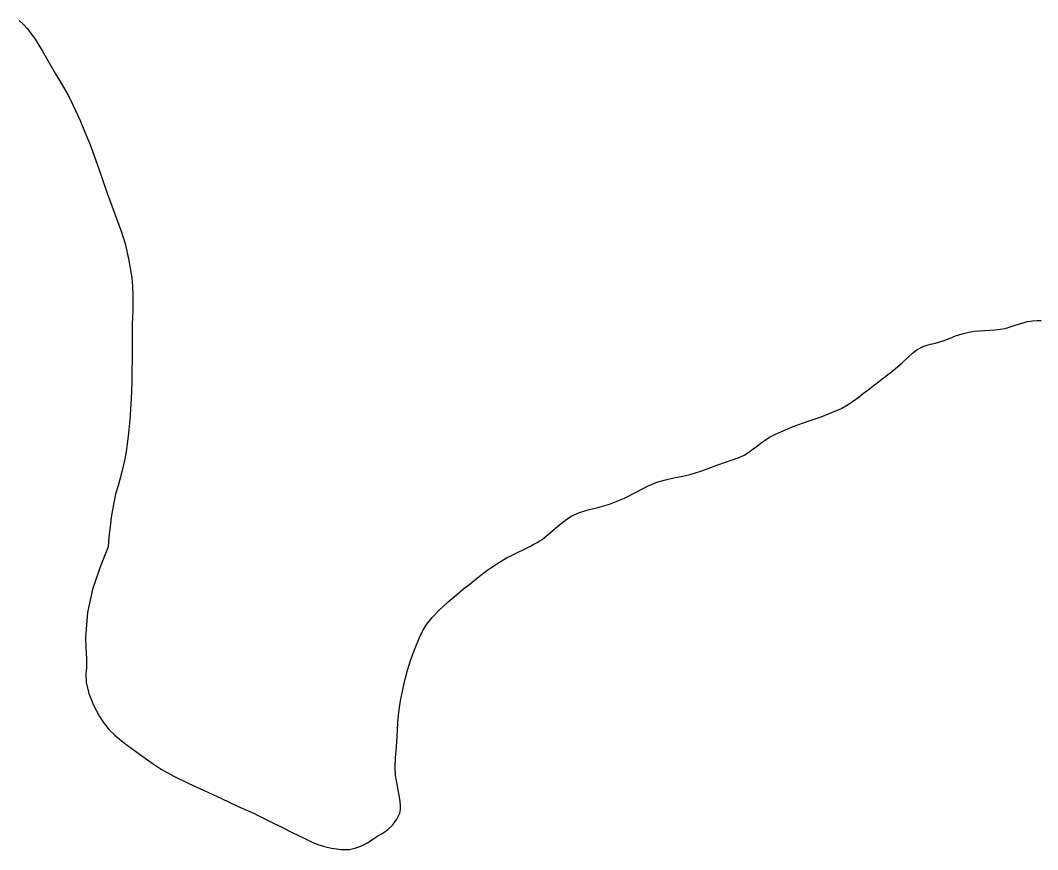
# Model space of a CAD drawing. Header units: inches. Extents: x 11258954 to 11313122, y 3645444 to 3695200.
# Drawn here: x 11281386 to 11282147, y 3694493 to 3695113 of the extents above; entities that cross this region are included whole.
import ezdxf

# ---------------------------------------------------------------- set-up
doc = ezdxf.new("R2010")
doc.units = ezdxf.units.IN
doc.header["$MEASUREMENT"] = 0
for name, color, linetype in [('SchoolBoardDistrict', 253, 'Continuous'), ('SchoolZone_Elementary', 251, 'Continuous'), ('SchoolZone_High', 63, 'Continuous'), ('SchoolZone_Middle', 154, 'Continuous')]:
    doc.layers.add(name, color=color, linetype=linetype)

msp = doc.modelspace()

# ---------------------------------------------------------------- linework, layer by layer
at = {"layer": 'SchoolBoardDistrict'}
msp.add_lwpolyline([(11281385.0315, 3695112.75), (11281388.3125, 3695109.6875), (11281391.344, 3695106.375), (11281397.125, 3695098.5625), (11281402.5, 3695089.8125), (11281407.5, 3695081), (11281412.1565, 3695072.8125), (11281415.1875, 3695067.8125), (11281418.2815, 3695062.75), (11281421.625, 3695056.8125), (11281425.375, 3695049.1875), (11281430.594, 3695037.8125), (11281434.5315, 3695028.75), (11281437.8125, 3695020.5), (11281441.1875, 3695011.375), (11281444.625, 3695001.625), (11281447.9065, 3694992.125), (11281451.125, 3694982.875), (11281454.375, 3694973.9375), (11281457.9375, 3694964.625), (11281461.4065, 3694955.0625), (11281464.5625, 3694944.8125), (11281467.1875, 3694933.125), (11281468.4375, 3694926.125), (11281469.344, 3694920), (11281469.9375, 3694913.875), (11281469.9395, 3694913.82), (11281470.1855, 3694907.18), (11281470.1875, 3694907.125), (11281470.187, 3694907.07), (11281470.1565, 3694901.3675), (11281470.1565, 3694901.3125), (11281470.1545, 3694901.257), (11281470.0015, 3694895.93), (11281470, 3694895.875), (11281469.9975, 3694895.82), (11281469.7835, 3694890.7425), (11281469.7815, 3694890.6875), (11281469.7795, 3694890.6325), (11281469.596, 3694885.7425), (11281469.594, 3694885.6875), (11281469.593, 3694885.6325), (11281469.47, 3694877.4925), (11281469.469, 3694877.4375), (11281469.469, 3694877.3825), (11281469.469, 3694868.9925), (11281469.469, 3694868.9375), (11281469.469, 3694868.8825), (11281469.469, 3694859.8675), (11281469.469, 3694859.8125), (11281469.4685, 3694859.7575), (11281469.3755, 3694849.7425), (11281469.375, 3694849.6875), (11281469.374, 3694849.6325), (11281469.251, 3694842.305), (11281469.25, 3694842.25), (11281469.248, 3694842.195), (11281469.064, 3694835.8675), (11281469.0625, 3694835.8125), (11281469.06, 3694835.7575), (11281468.815, 3694829.4925), (11281468.8125, 3694829.4375), (11281468.809, 3694829.3825), (11281468.3785, 3694822.5545), (11281468.375, 3694822.5), (11281468.371, 3694822.445), (11281467.973, 3694816.9925), (11281467.969, 3694816.9375), (11281467.9645, 3694816.8825), (11281467.536, 3694811.6795), (11281467.5315, 3694811.625), (11281467.0625, 3694806.625), (11281466.594, 3694801.875), (11281465.9065, 3694796.0625), (11281465.0315, 3694790.1875), (11281463.844, 3694783.6875), (11281462.1875, 3694776.25), (11281460.4065, 3694769.5), (11281458.75, 3694763.9375), (11281457.219, 3694758.5625), (11281455.7815, 3694752.0625), (11281454.219, 3694742.75), (11281453.0625, 3694734.375), (11281452.25, 3694726.5625), (11281451.5625, 3694719.0625), (11281445.2815, 3694703.375), (11281439.844, 3694687.125), (11281436.0625, 3694669.9375), (11281436.059, 3694669.8825), (11281434.785, 3694651.2425), (11281434.7815, 3694651.1875), (11281434.783, 3694651.1325), (11281435.03, 3694643.3675), (11281435.0315, 3694643.3125), (11281435.034, 3694643.2575), (11281435.404, 3694635.68), (11281435.4065, 3694635.625), (11281435.407, 3694635.57), (11281435.499, 3694628.926), (11281435.4995, 3694628.871), (11281434.969, 3694623.8125), (11281434.97, 3694623.7575), (11281435.0615, 3694617.68), (11281435.0625, 3694617.625), (11281437.1875, 3694609.4375), (11281440.7815, 3694600.5625), (11281445.1875, 3694592.1875), (11281448.6875, 3694586.9375), (11281452.469, 3694582.3125), (11281456.719, 3694578.125), (11281461.594, 3694574), (11281466.8125, 3694570.0625), (11281468.2815, 3694568.9375), (11281475.1565, 3694564.0625), (11281481.125, 3694559.8125), (11281485.1875, 3694556.75), (11281491.375, 3694552.6875), (11281500.8125, 3694547.625), (11281512, 3694542.125), (11281523.4065, 3694536.75), (11281536.469, 3694530.75), (11281548.4375, 3694525.25), (11281560.25, 3694519.8125), (11281572.844, 3694513.75), (11281581.4375, 3694509.5), (11281589.844, 3694505.3125), (11281597.594, 3694501.4375), (11281604.25, 3694498.125), (11281608.344, 3694496.4375), (11281613.3125, 3694495), (11281618.719, 3694493.75), (11281624.0625, 3694492.9375), (11281625.5315, 3694492.8125), (11281628.1565, 3694492.625), (11281632.125, 3694492.8125), (11281636.219, 3694493.6875), (11281640.6565, 3694495.3125), (11281645.469, 3694497.8125), (11281649.6565, 3694500.4375), (11281653.3125, 3694502.875), (11281656.6565, 3694504.75), (11281660.344, 3694507.1875), (11281664.1565, 3694510.875), (11281667.4375, 3694515.3125), (11281669.6565, 3694519.9375), (11281669.6685, 3694519.9915), (11281670.25, 3694522.6875), (11281670.252, 3694522.7425), (11281670.342, 3694525.445), (11281670.344, 3694525.5), (11281670.0315, 3694528.5625), (11281669.469, 3694532.125), (11281668.5625, 3694537.125), (11281667.719, 3694541.5), (11281667, 3694545.3125), (11281666.469, 3694548.375), (11281666.4665, 3694548.43), (11281666.19, 3694554.1325), (11281666.1875, 3694554.1875), (11281666.19, 3694554.2425), (11281666.56, 3694561.57), (11281666.5625, 3694561.625), (11281666.567, 3694561.68), (11281666.7455, 3694563.7575), (11281666.75, 3694563.8125), (11281666.7545, 3694563.867), (11281667.2455, 3694569.57), (11281667.25, 3694569.625), (11281667.2545, 3694569.68), (11281667.871, 3694577.32), (11281667.875, 3694577.375), (11281667.8775, 3694577.43), (11281668.1225, 3694582.5075), (11281668.125, 3694582.5625), (11281668.1275, 3694582.618), (11281668.3415, 3694587.5075), (11281668.344, 3694587.5625), (11281668.348, 3694587.6175), (11281668.715, 3694592.82), (11281668.719, 3694592.875), (11281669.469, 3694599), (11281670.5315, 3694605.3125), (11281671.6565, 3694610.875), (11281672.719, 3694615.75), (11281673.6565, 3694620), (11281675.469, 3694626.875), (11281678.0625, 3694634.9375), (11281681.1565, 3694643.375), (11281684.469, 3694651.1875), (11281687.0315, 3694656.4375), (11281690.0315, 3694661.25), (11281693.9065, 3694666.1875), (11281699.094, 3694671.625), (11281705.969, 3694678), (11281712.094, 3694683.1875), (11281717.5, 3694687.5625), (11281722.2815, 3694691.4375), (11281728, 3694696.0625), (11281734.8125, 3694701.25), (11281742.1875, 3694706.375), (11281749.5, 3694710.8125), (11281753.6875, 3694712.9375), (11281757.875, 3694714.9375), (11281762.4065, 3694717), (11281767.5, 3694719.625), (11281770.094, 3694721.0625), (11281772.4375, 3694722.3125), (11281774.469, 3694723.5625), (11281776.125, 3694724.625), (11281780.6875, 3694728.3125), (11281786.125, 3694733), (11281792, 3694737.8125), (11281797.9375, 3694741.875), (11281804.1565, 3694744.8125), (11281810.594, 3694746.6875), (11281817.844, 3694748.5), (11281826.5315, 3694751.0625), (11281837.844, 3694755.5625), (11281847, 3694760.125), (11281854.969, 3694764.3125), (11281862.75, 3694767.625), (11281868.4065, 3694769.1875), (11281874.75, 3694770.5625), (11281881.344, 3694771.9375), (11281887.75, 3694773.4375), (11281894.1875, 3694775.375), (11281900.375, 3694777.625), (11281906.875, 3694780.0625), (11281914.1875, 3694782.6875), (11281916.8125, 3694783.5), (11281919.1875, 3694784.25), (11281921.4065, 3694785), (11281923.594, 3694785.875), (11281927.1875, 3694787.6875), (11281930.6875, 3694789.9375), (11281934.0625, 3694792.3125), (11281937.1875, 3694794.6875), (11281940, 3694796.875), (11281942.9065, 3694798.9375), (11281946.344, 3694801), (11281950.7815, 3694803.25), (11281963.9375, 3694808.9375), (11281975.0625, 3694813.125), (11281984.7815, 3694816.25), (11281999.969, 3694822.625), (11282000.3125, 3694822.75), (11282005.0315, 3694825.4375), (11282009.1565, 3694828.25), (11282013.1875, 3694831.25), (11282016.5625, 3694833.875), (11282020.0315, 3694836.5625), (11282023.5, 3694839.25), (11282023.682, 3694839.391), (11282026.8125, 3694841.8125), (11282031.1565, 3694845.0625), (11282035.4375, 3694848.375), (11282040.1565, 3694852.125), (11282045.8125, 3694857), (11282049.9375, 3694860.8125), (11282053.2815, 3694863.9375), (11282056.469, 3694866.4375), (11282060, 3694868.4375), (11282063.25, 3694869.625), (11282066.719, 3694870.5625), (11282070.25, 3694871.375), (11282073.625, 3694872.25), (11282077.469, 3694873.5625), (11282081.219, 3694875.125), (11282085.344, 3694876.75), (11282090.4065, 3694878.4375), (11282095.2815, 3694879.625), (11282099.4065, 3694880.3125), (11282103.25, 3694880.625), (11282107.219, 3694880.8125), (11282111.0625, 3694881), (11282115, 3694881.3125), (11282118.8125, 3694881.75), (11282122.4375, 3694882.4375), (11282126.219, 3694883.5), (11282129.969, 3694884.8125), (11282134.125, 3694886.1875), (11282139.219, 3694887.4375), (11282143.0625, 3694888.0625), (11282146.344, 3694888.3125), (11282149.2815, 3694888.375)], dxfattribs=at)
at = {"layer": 'SchoolZone_Elementary'}
msp.add_polyline3d([(11281385.0315, 3695112.75, 0), (11281388.3125, 3695109.6875, 0), (11281391.344, 3695106.375, 0), (11281397.125, 3695098.5625, 0), (11281402.5, 3695089.8125, 0), (11281407.5, 3695081, 0), (11281412.1565, 3695072.8125, 0), (11281415.1875, 3695067.8125, 0), (11281418.2815, 3695062.75, 0), (11281421.625, 3695056.8125, 0), (11281425.375, 3695049.1875, 0), (11281430.594, 3695037.8125, 0), (11281434.5315, 3695028.75, 0), (11281437.8125, 3695020.5, 0), (11281441.1875, 3695011.375, 0), (11281444.625, 3695001.625, 0), (11281447.9065, 3694992.125, 0), (11281451.125, 3694982.875, 0), (11281454.375, 3694973.9375, 0), (11281457.9375, 3694964.625, 0), (11281461.4065, 3694955.0625, 0), (11281464.5625, 3694944.8125, 0), (11281467.1875, 3694933.125, 0), (11281468.4375, 3694926.125, 0), (11281469.344, 3694920, 0), (11281469.9375, 3694913.875, 0), (11281470.1875, 3694907.125, 0), (11281470.1565, 3694901.3125, 0), (11281470, 3694895.875, 0), (11281469.7815, 3694890.6875, 0), (11281469.594, 3694885.6875, 0), (11281469.469, 3694877.4375, 0), (11281469.469, 3694868.9375, 0), (11281469.469, 3694859.8125, 0), (11281469.375, 3694849.6875, 0), (11281469.25, 3694842.25, 0), (11281469.0625, 3694835.8125, 0), (11281468.8125, 3694829.4375, 0), (11281468.375, 3694822.5, 0), (11281467.969, 3694816.9375, 0), (11281467.5315, 3694811.625, 0), (11281467.0625, 3694806.625, 0), (11281466.594, 3694801.875, 0), (11281465.9065, 3694796.0625, 0), (11281465.0315, 3694790.1875, 0), (11281463.844, 3694783.6875, 0), (11281462.1875, 3694776.25, 0), (11281460.4065, 3694769.5, 0), (11281458.75, 3694763.9375, 0), (11281457.219, 3694758.5625, 0), (11281455.7815, 3694752.0625, 0), (11281454.219, 3694742.75, 0), (11281453.0625, 3694734.375, 0), (11281452.25, 3694726.5625, 0), (11281451.5625, 3694719.0625, 0), (11281445.2815, 3694703.375, 0), (11281439.844, 3694687.125, 0), (11281436.0625, 3694669.9375, 0), (11281434.7815, 3694651.1875, 0), (11281435.0315, 3694643.3125, 0), (11281435.4065, 3694635.625, 0), (11281435.5, 3694628.875, 0), (11281434.969, 3694623.8125, 0), (11281435.0625, 3694617.625, 0), (11281437.1875, 3694609.4375, 0), (11281440.7815, 3694600.5625, 0), (11281445.1875, 3694592.1875, 0), (11281448.6875, 3694586.9375, 0), (11281452.469, 3694582.3125, 0), (11281456.719, 3694578.125, 0), (11281461.594, 3694574, 0), (11281466.8125, 3694570.0625, 0), (11281468.2815, 3694568.9375, 0), (11281475.1565, 3694564.0625, 0), (11281481.125, 3694559.8125, 0), (11281485.1875, 3694556.75, 0), (11281491.375, 3694552.6875, 0), (11281500.8125, 3694547.625, 0), (11281512, 3694542.125, 0), (11281523.4065, 3694536.75, 0), (11281536.469, 3694530.75, 0), (11281548.4375, 3694525.25, 0), (11281560.25, 3694519.8125, 0), (11281572.844, 3694513.75, 0), (11281581.4375, 3694509.5, 0), (11281589.844, 3694505.3125, 0), (11281597.594, 3694501.4375, 0), (11281604.25, 3694498.125, 0), (11281608.344, 3694496.4375, 0), (11281613.3125, 3694495, 0), (11281618.719, 3694493.75, 0), (11281624.0625, 3694492.9375, 0), (11281625.5315, 3694492.8125, 0), (11281628.1565, 3694492.625, 0), (11281632.125, 3694492.8125, 0), (11281636.219, 3694493.6875, 0), (11281640.6565, 3694495.3125, 0), (11281645.469, 3694497.8125, 0), (11281649.6565, 3694500.4375, 0), (11281653.3125, 3694502.875, 0), (11281656.6565, 3694504.75, 0), (11281660.344, 3694507.1875, 0), (11281664.1565, 3694510.875, 0), (11281667.4375, 3694515.3125, 0), (11281669.6565, 3694519.9375, 0), (11281670.25, 3694522.6875, 0), (11281670.344, 3694525.5, 0), (11281670.0315, 3694528.5625, 0), (11281669.469, 3694532.125, 0), (11281668.5625, 3694537.125, 0), (11281667.719, 3694541.5, 0), (11281667, 3694545.3125, 0), (11281666.469, 3694548.375, 0), (11281666.1875, 3694554.1875, 0), (11281666.5625, 3694561.625, 0), (11281666.75, 3694563.8125, 0), (11281667.25, 3694569.625, 0), (11281667.875, 3694577.375, 0), (11281668.125, 3694582.5625, 0), (11281668.344, 3694587.5625, 0), (11281668.719, 3694592.875, 0), (11281669.469, 3694599, 0), (11281670.5315, 3694605.3125, 0), (11281671.6565, 3694610.875, 0), (11281672.719, 3694615.75, 0), (11281673.6565, 3694620, 0), (11281675.469, 3694626.875, 0), (11281678.0625, 3694634.9375, 0), (11281681.1565, 3694643.375, 0), (11281684.469, 3694651.1875, 0), (11281687.0315, 3694656.4375, 0), (11281690.0315, 3694661.25, 0), (11281693.9065, 3694666.1875, 0), (11281699.094, 3694671.625, 0), (11281705.969, 3694678, 0), (11281712.094, 3694683.1875, 0), (11281717.5, 3694687.5625, 0), (11281722.2815, 3694691.4375, 0), (11281728, 3694696.0625, 0), (11281734.8125, 3694701.25, 0), (11281742.1875, 3694706.375, 0), (11281749.5, 3694710.8125, 0), (11281753.6875, 3694712.9375, 0), (11281757.875, 3694714.9375, 0), (11281762.4065, 3694717, 0), (11281767.5, 3694719.625, 0), (11281770.094, 3694721.0625, 0), (11281772.4375, 3694722.3125, 0), (11281774.469, 3694723.5625, 0), (11281776.125, 3694724.625, 0), (11281780.6875, 3694728.3125, 0), (11281786.125, 3694733, 0), (11281792, 3694737.8125, 0), (11281797.9375, 3694741.875, 0), (11281804.1565, 3694744.8125, 0), (11281810.594, 3694746.6875, 0), (11281817.844, 3694748.5, 0), (11281826.5315, 3694751.0625, 0), (11281837.844, 3694755.5625, 0), (11281847, 3694760.125, 0), (11281854.969, 3694764.3125, 0), (11281862.75, 3694767.625, 0), (11281868.4065, 3694769.1875, 0), (11281874.75, 3694770.5625, 0), (11281881.344, 3694771.9375, 0), (11281887.75, 3694773.4375, 0), (11281894.1875, 3694775.375, 0), (11281900.375, 3694777.625, 0), (11281906.875, 3694780.0625, 0), (11281914.1875, 3694782.6875, 0), (11281916.8125, 3694783.5, 0), (11281919.1875, 3694784.25, 0), (11281921.4065, 3694785, 0), (11281923.594, 3694785.875, 0), (11281927.1875, 3694787.6875, 0), (11281930.6875, 3694789.9375, 0), (11281934.0625, 3694792.3125, 0), (11281937.1875, 3694794.6875, 0), (11281940, 3694796.875, 0), (11281942.9065, 3694798.9375, 0), (11281946.344, 3694801, 0), (11281950.7815, 3694803.25, 0), (11281963.9375, 3694808.9375, 0), (11281975.0625, 3694813.125, 0), (11281984.7815, 3694816.25, 0), (11281999.969, 3694822.625, 0), (11282000.3125, 3694822.75, 0), (11282005.0315, 3694825.4375, 0), (11282009.1565, 3694828.25, 0), (11282013.1875, 3694831.25, 0), (11282016.5625, 3694833.875, 0), (11282020.0315, 3694836.5625, 0), (11282023.5, 3694839.25, 0), (11282023.682, 3694839.391, 0), (11282026.8125, 3694841.8125, 0), (11282031.1565, 3694845.0625, 0), (11282035.4375, 3694848.375, 0), (11282040.1565, 3694852.125, 0), (11282045.8125, 3694857, 0), (11282049.9375, 3694860.8125, 0), (11282053.2815, 3694863.9375, 0), (11282056.469, 3694866.4375, 0), (11282060, 3694868.4375, 0), (11282063.25, 3694869.625, 0), (11282066.719, 3694870.5625, 0), (11282070.25, 3694871.375, 0), (11282073.625, 3694872.25, 0), (11282077.469, 3694873.5625, 0), (11282081.219, 3694875.125, 0), (11282085.344, 3694876.75, 0), (11282090.4065, 3694878.4375, 0), (11282095.2815, 3694879.625, 0), (11282099.4065, 3694880.3125, 0), (11282103.25, 3694880.625, 0), (11282107.219, 3694880.8125, 0), (11282111.0625, 3694881, 0), (11282115, 3694881.3125, 0), (11282118.8125, 3694881.75, 0), (11282122.4375, 3694882.4375, 0), (11282126.219, 3694883.5, 0), (11282129.969, 3694884.8125, 0), (11282134.125, 3694886.1875, 0), (11282139.219, 3694887.4375, 0), (11282143.0625, 3694888.0625, 0), (11282146.344, 3694888.3125, 0), (11282149.2815, 3694888.375, 0)], dxfattribs=at)
at = {"layer": 'SchoolZone_High'}
msp.add_polyline3d([(11281385.0315, 3695112.75, 0), (11281388.3125, 3695109.6875, 0), (11281391.344, 3695106.375, 0), (11281397.125, 3695098.5625, 0), (11281402.5, 3695089.8125, 0), (11281407.5, 3695081, 0), (11281412.1565, 3695072.8125, 0), (11281415.1875, 3695067.8125, 0), (11281418.2815, 3695062.75, 0), (11281421.625, 3695056.8125, 0), (11281425.375, 3695049.1875, 0), (11281430.594, 3695037.8125, 0), (11281434.5315, 3695028.75, 0), (11281437.8125, 3695020.5, 0), (11281441.1875, 3695011.375, 0), (11281444.625, 3695001.625, 0), (11281447.9065, 3694992.125, 0), (11281451.125, 3694982.875, 0), (11281454.375, 3694973.9375, 0), (11281457.9375, 3694964.625, 0), (11281461.4065, 3694955.0625, 0), (11281464.5625, 3694944.8125, 0), (11281467.1875, 3694933.125, 0), (11281468.4375, 3694926.125, 0), (11281469.344, 3694920, 0), (11281469.9375, 3694913.875, 0), (11281470.1875, 3694907.125, 0), (11281470.1565, 3694901.3125, 0), (11281470, 3694895.875, 0), (11281469.7815, 3694890.6875, 0), (11281469.594, 3694885.6875, 0), (11281469.469, 3694877.4375, 0), (11281469.469, 3694868.9375, 0), (11281469.469, 3694859.8125, 0), (11281469.375, 3694849.6875, 0), (11281469.25, 3694842.25, 0), (11281469.0625, 3694835.8125, 0), (11281468.8125, 3694829.4375, 0), (11281468.375, 3694822.5, 0), (11281467.969, 3694816.9375, 0), (11281467.5315, 3694811.625, 0), (11281467.0625, 3694806.625, 0), (11281466.594, 3694801.875, 0), (11281465.9065, 3694796.0625, 0), (11281465.0315, 3694790.1875, 0), (11281463.844, 3694783.6875, 0), (11281462.1875, 3694776.25, 0), (11281460.4065, 3694769.5, 0), (11281458.75, 3694763.9375, 0), (11281457.219, 3694758.5625, 0), (11281455.7815, 3694752.0625, 0), (11281454.219, 3694742.75, 0), (11281453.0625, 3694734.375, 0), (11281452.25, 3694726.5625, 0), (11281451.5625, 3694719.0625, 0), (11281445.2815, 3694703.375, 0), (11281439.844, 3694687.125, 0), (11281436.0625, 3694669.9375, 0), (11281434.7815, 3694651.1875, 0), (11281435.0315, 3694643.3125, 0), (11281435.4065, 3694635.625, 0), (11281435.5, 3694628.875, 0), (11281434.969, 3694623.8125, 0), (11281435.0625, 3694617.625, 0), (11281437.1875, 3694609.4375, 0), (11281440.7815, 3694600.5625, 0), (11281445.1875, 3694592.1875, 0), (11281448.6875, 3694586.9375, 0), (11281452.469, 3694582.3125, 0), (11281456.719, 3694578.125, 0), (11281461.594, 3694574, 0), (11281466.8125, 3694570.0625, 0), (11281468.2815, 3694568.9375, 0), (11281475.1565, 3694564.0625, 0), (11281481.125, 3694559.8125, 0), (11281485.1875, 3694556.75, 0), (11281491.375, 3694552.6875, 0), (11281500.8125, 3694547.625, 0), (11281512, 3694542.125, 0), (11281523.4065, 3694536.75, 0), (11281536.469, 3694530.75, 0), (11281548.4375, 3694525.25, 0), (11281560.25, 3694519.8125, 0), (11281572.844, 3694513.75, 0), (11281581.4375, 3694509.5, 0), (11281589.844, 3694505.3125, 0), (11281597.594, 3694501.4375, 0), (11281604.25, 3694498.125, 0), (11281608.344, 3694496.4375, 0), (11281613.3125, 3694495, 0), (11281618.719, 3694493.75, 0), (11281624.0625, 3694492.9375, 0), (11281625.5315, 3694492.8125, 0), (11281628.1565, 3694492.625, 0), (11281632.125, 3694492.8125, 0), (11281636.219, 3694493.6875, 0), (11281640.6565, 3694495.3125, 0), (11281645.469, 3694497.8125, 0), (11281649.6565, 3694500.4375, 0), (11281653.3125, 3694502.875, 0), (11281656.6565, 3694504.75, 0), (11281660.344, 3694507.1875, 0), (11281664.1565, 3694510.875, 0), (11281667.4375, 3694515.3125, 0), (11281669.6565, 3694519.9375, 0), (11281670.25, 3694522.6875, 0), (11281670.344, 3694525.5, 0), (11281670.0315, 3694528.5625, 0), (11281669.469, 3694532.125, 0), (11281668.5625, 3694537.125, 0), (11281667.719, 3694541.5, 0), (11281667, 3694545.3125, 0), (11281666.469, 3694548.375, 0), (11281666.1875, 3694554.1875, 0), (11281666.5625, 3694561.625, 0), (11281666.75, 3694563.8125, 0), (11281667.25, 3694569.625, 0), (11281667.875, 3694577.375, 0), (11281668.125, 3694582.5625, 0), (11281668.344, 3694587.5625, 0), (11281668.719, 3694592.875, 0), (11281669.469, 3694599, 0), (11281670.5315, 3694605.3125, 0), (11281671.6565, 3694610.875, 0), (11281672.719, 3694615.75, 0), (11281673.6565, 3694620, 0), (11281675.469, 3694626.875, 0), (11281678.0625, 3694634.9375, 0), (11281681.1565, 3694643.375, 0), (11281684.469, 3694651.1875, 0), (11281687.0315, 3694656.4375, 0), (11281690.0315, 3694661.25, 0), (11281693.9065, 3694666.1875, 0), (11281699.094, 3694671.625, 0), (11281705.969, 3694678, 0), (11281712.094, 3694683.1875, 0), (11281717.5, 3694687.5625, 0), (11281722.2815, 3694691.4375, 0), (11281728, 3694696.0625, 0), (11281734.8125, 3694701.25, 0), (11281742.1875, 3694706.375, 0), (11281749.5, 3694710.8125, 0), (11281753.6875, 3694712.9375, 0), (11281757.875, 3694714.9375, 0), (11281762.4065, 3694717, 0), (11281767.5, 3694719.625, 0), (11281770.094, 3694721.0625, 0), (11281772.4375, 3694722.3125, 0), (11281774.469, 3694723.5625, 0), (11281776.125, 3694724.625, 0), (11281780.6875, 3694728.3125, 0), (11281786.125, 3694733, 0), (11281792, 3694737.8125, 0), (11281797.9375, 3694741.875, 0), (11281804.1565, 3694744.8125, 0), (11281810.594, 3694746.6875, 0), (11281817.844, 3694748.5, 0), (11281826.5315, 3694751.0625, 0), (11281837.844, 3694755.5625, 0), (11281847, 3694760.125, 0), (11281854.969, 3694764.3125, 0), (11281862.75, 3694767.625, 0), (11281868.4065, 3694769.1875, 0), (11281874.75, 3694770.5625, 0), (11281881.344, 3694771.9375, 0), (11281887.75, 3694773.4375, 0), (11281894.1875, 3694775.375, 0), (11281900.375, 3694777.625, 0), (11281906.875, 3694780.0625, 0), (11281914.1875, 3694782.6875, 0), (11281916.8125, 3694783.5, 0), (11281919.1875, 3694784.25, 0), (11281921.4065, 3694785, 0), (11281923.594, 3694785.875, 0), (11281927.1875, 3694787.6875, 0), (11281930.6875, 3694789.9375, 0), (11281934.0625, 3694792.3125, 0), (11281937.1875, 3694794.6875, 0), (11281940, 3694796.875, 0), (11281942.9065, 3694798.9375, 0), (11281946.344, 3694801, 0), (11281950.7815, 3694803.25, 0), (11281963.9375, 3694808.9375, 0), (11281975.0625, 3694813.125, 0), (11281984.7815, 3694816.25, 0), (11281999.969, 3694822.625, 0), (11282000.3125, 3694822.75, 0), (11282005.0315, 3694825.4375, 0), (11282009.1565, 3694828.25, 0), (11282013.1875, 3694831.25, 0), (11282016.5625, 3694833.875, 0), (11282020.0315, 3694836.5625, 0), (11282023.5, 3694839.25, 0), (11282023.682, 3694839.391, 0), (11282026.8125, 3694841.8125, 0), (11282031.1565, 3694845.0625, 0), (11282035.4375, 3694848.375, 0), (11282040.1565, 3694852.125, 0), (11282045.8125, 3694857, 0), (11282049.9375, 3694860.8125, 0), (11282053.2815, 3694863.9375, 0), (11282056.469, 3694866.4375, 0), (11282060, 3694868.4375, 0), (11282063.25, 3694869.625, 0), (11282066.719, 3694870.5625, 0), (11282070.25, 3694871.375, 0), (11282073.625, 3694872.25, 0), (11282077.469, 3694873.5625, 0), (11282081.219, 3694875.125, 0), (11282085.344, 3694876.75, 0), (11282090.4065, 3694878.4375, 0), (11282095.2815, 3694879.625, 0), (11282099.4065, 3694880.3125, 0), (11282103.25, 3694880.625, 0), (11282107.219, 3694880.8125, 0), (11282111.0625, 3694881, 0), (11282115, 3694881.3125, 0), (11282118.8125, 3694881.75, 0), (11282122.4375, 3694882.4375, 0), (11282126.219, 3694883.5, 0), (11282129.969, 3694884.8125, 0), (11282134.125, 3694886.1875, 0), (11282139.219, 3694887.4375, 0), (11282143.0625, 3694888.0625, 0), (11282146.344, 3694888.3125, 0), (11282149.2815, 3694888.375, 0)], dxfattribs=at)
at = {"layer": 'SchoolZone_Middle'}
msp.add_polyline3d([(11281385.0315, 3695112.75, 0), (11281388.3125, 3695109.6875, 0), (11281391.344, 3695106.375, 0), (11281397.125, 3695098.5625, 0), (11281402.5, 3695089.8125, 0), (11281407.5, 3695081, 0), (11281412.1565, 3695072.8125, 0), (11281415.1875, 3695067.8125, 0), (11281418.2815, 3695062.75, 0), (11281421.625, 3695056.8125, 0), (11281425.375, 3695049.1875, 0), (11281430.594, 3695037.8125, 0), (11281434.5315, 3695028.75, 0), (11281437.8125, 3695020.5, 0), (11281441.1875, 3695011.375, 0), (11281444.625, 3695001.625, 0), (11281447.9065, 3694992.125, 0), (11281451.125, 3694982.875, 0), (11281454.375, 3694973.9375, 0), (11281457.9375, 3694964.625, 0), (11281461.4065, 3694955.0625, 0), (11281464.5625, 3694944.8125, 0), (11281467.1875, 3694933.125, 0), (11281468.4375, 3694926.125, 0), (11281469.344, 3694920, 0), (11281469.9375, 3694913.875, 0), (11281470.1875, 3694907.125, 0), (11281470.1565, 3694901.3125, 0), (11281470, 3694895.875, 0), (11281469.7815, 3694890.6875, 0), (11281469.594, 3694885.6875, 0), (11281469.469, 3694877.4375, 0), (11281469.469, 3694868.9375, 0), (11281469.469, 3694859.8125, 0), (11281469.375, 3694849.6875, 0), (11281469.25, 3694842.25, 0), (11281469.0625, 3694835.8125, 0), (11281468.8125, 3694829.4375, 0), (11281468.375, 3694822.5, 0), (11281467.969, 3694816.9375, 0), (11281467.5315, 3694811.625, 0), (11281467.0625, 3694806.625, 0), (11281466.594, 3694801.875, 0), (11281465.9065, 3694796.0625, 0), (11281465.0315, 3694790.1875, 0), (11281463.844, 3694783.6875, 0), (11281462.1875, 3694776.25, 0), (11281460.4065, 3694769.5, 0), (11281458.75, 3694763.9375, 0), (11281457.219, 3694758.5625, 0), (11281455.7815, 3694752.0625, 0), (11281454.219, 3694742.75, 0), (11281453.0625, 3694734.375, 0), (11281452.25, 3694726.5625, 0), (11281451.5625, 3694719.0625, 0), (11281445.2815, 3694703.375, 0), (11281439.844, 3694687.125, 0), (11281436.0625, 3694669.9375, 0), (11281434.7815, 3694651.1875, 0), (11281435.0315, 3694643.3125, 0), (11281435.4065, 3694635.625, 0), (11281435.5, 3694628.875, 0), (11281434.969, 3694623.8125, 0), (11281435.0625, 3694617.625, 0), (11281437.1875, 3694609.4375, 0), (11281440.7815, 3694600.5625, 0), (11281445.1875, 3694592.1875, 0), (11281448.6875, 3694586.9375, 0), (11281452.469, 3694582.3125, 0), (11281456.719, 3694578.125, 0), (11281461.594, 3694574, 0), (11281466.8125, 3694570.0625, 0), (11281468.2815, 3694568.9375, 0), (11281475.1565, 3694564.0625, 0), (11281481.125, 3694559.8125, 0), (11281485.1875, 3694556.75, 0), (11281491.375, 3694552.6875, 0), (11281500.8125, 3694547.625, 0), (11281512, 3694542.125, 0), (11281523.4065, 3694536.75, 0), (11281536.469, 3694530.75, 0), (11281548.4375, 3694525.25, 0), (11281560.25, 3694519.8125, 0), (11281572.844, 3694513.75, 0), (11281581.4375, 3694509.5, 0), (11281589.844, 3694505.3125, 0), (11281597.594, 3694501.4375, 0), (11281604.25, 3694498.125, 0), (11281608.344, 3694496.4375, 0), (11281613.3125, 3694495, 0), (11281618.719, 3694493.75, 0), (11281624.0625, 3694492.9375, 0), (11281625.5315, 3694492.8125, 0), (11281628.1565, 3694492.625, 0), (11281632.125, 3694492.8125, 0), (11281636.219, 3694493.6875, 0), (11281640.6565, 3694495.3125, 0), (11281645.469, 3694497.8125, 0), (11281649.6565, 3694500.4375, 0), (11281653.3125, 3694502.875, 0), (11281656.6565, 3694504.75, 0), (11281660.344, 3694507.1875, 0), (11281664.1565, 3694510.875, 0), (11281667.4375, 3694515.3125, 0), (11281669.6565, 3694519.9375, 0), (11281670.25, 3694522.6875, 0), (11281670.344, 3694525.5, 0), (11281670.0315, 3694528.5625, 0), (11281669.469, 3694532.125, 0), (11281668.5625, 3694537.125, 0), (11281667.719, 3694541.5, 0), (11281667, 3694545.3125, 0), (11281666.469, 3694548.375, 0), (11281666.1875, 3694554.1875, 0), (11281666.5625, 3694561.625, 0), (11281666.75, 3694563.8125, 0), (11281667.25, 3694569.625, 0), (11281667.875, 3694577.375, 0), (11281668.125, 3694582.5625, 0), (11281668.344, 3694587.5625, 0), (11281668.719, 3694592.875, 0), (11281669.469, 3694599, 0), (11281670.5315, 3694605.3125, 0), (11281671.6565, 3694610.875, 0), (11281672.719, 3694615.75, 0), (11281673.6565, 3694620, 0), (11281675.469, 3694626.875, 0), (11281678.0625, 3694634.9375, 0), (11281681.1565, 3694643.375, 0), (11281684.469, 3694651.1875, 0), (11281687.0315, 3694656.4375, 0), (11281690.0315, 3694661.25, 0), (11281693.9065, 3694666.1875, 0), (11281699.094, 3694671.625, 0), (11281705.969, 3694678, 0), (11281712.094, 3694683.1875, 0), (11281717.5, 3694687.5625, 0), (11281722.2815, 3694691.4375, 0), (11281728, 3694696.0625, 0), (11281734.8125, 3694701.25, 0), (11281742.1875, 3694706.375, 0), (11281749.5, 3694710.8125, 0), (11281753.6875, 3694712.9375, 0), (11281757.875, 3694714.9375, 0), (11281762.4065, 3694717, 0), (11281767.5, 3694719.625, 0), (11281770.094, 3694721.0625, 0), (11281772.4375, 3694722.3125, 0), (11281774.469, 3694723.5625, 0), (11281776.125, 3694724.625, 0), (11281780.6875, 3694728.3125, 0), (11281786.125, 3694733, 0), (11281792, 3694737.8125, 0), (11281797.9375, 3694741.875, 0), (11281804.1565, 3694744.8125, 0), (11281810.594, 3694746.6875, 0), (11281817.844, 3694748.5, 0), (11281826.5315, 3694751.0625, 0), (11281837.844, 3694755.5625, 0), (11281847, 3694760.125, 0), (11281854.969, 3694764.3125, 0), (11281862.75, 3694767.625, 0), (11281868.4065, 3694769.1875, 0), (11281874.75, 3694770.5625, 0), (11281881.344, 3694771.9375, 0), (11281887.75, 3694773.4375, 0), (11281894.1875, 3694775.375, 0), (11281900.375, 3694777.625, 0), (11281906.875, 3694780.0625, 0), (11281914.1875, 3694782.6875, 0), (11281916.8125, 3694783.5, 0), (11281919.1875, 3694784.25, 0), (11281921.4065, 3694785, 0), (11281923.594, 3694785.875, 0), (11281927.1875, 3694787.6875, 0), (11281930.6875, 3694789.9375, 0), (11281934.0625, 3694792.3125, 0), (11281937.1875, 3694794.6875, 0), (11281940, 3694796.875, 0), (11281942.9065, 3694798.9375, 0), (11281946.344, 3694801, 0), (11281950.7815, 3694803.25, 0), (11281963.9375, 3694808.9375, 0), (11281975.0625, 3694813.125, 0), (11281984.7815, 3694816.25, 0), (11281999.969, 3694822.625, 0), (11282000.3125, 3694822.75, 0), (11282005.0315, 3694825.4375, 0), (11282009.1565, 3694828.25, 0), (11282013.1875, 3694831.25, 0), (11282016.5625, 3694833.875, 0), (11282020.0315, 3694836.5625, 0), (11282023.5, 3694839.25, 0), (11282023.682, 3694839.391, 0), (11282026.8125, 3694841.8125, 0), (11282031.1565, 3694845.0625, 0), (11282035.4375, 3694848.375, 0), (11282040.1565, 3694852.125, 0), (11282045.8125, 3694857, 0), (11282049.9375, 3694860.8125, 0), (11282053.2815, 3694863.9375, 0), (11282056.469, 3694866.4375, 0), (11282060, 3694868.4375, 0), (11282063.25, 3694869.625, 0), (11282066.719, 3694870.5625, 0), (11282070.25, 3694871.375, 0), (11282073.625, 3694872.25, 0), (11282077.469, 3694873.5625, 0), (11282081.219, 3694875.125, 0), (11282085.344, 3694876.75, 0), (11282090.4065, 3694878.4375, 0), (11282095.2815, 3694879.625, 0), (11282099.4065, 3694880.3125, 0), (11282103.25, 3694880.625, 0), (11282107.219, 3694880.8125, 0), (11282111.0625, 3694881, 0), (11282115, 3694881.3125, 0), (11282118.8125, 3694881.75, 0), (11282122.4375, 3694882.4375, 0), (11282126.219, 3694883.5, 0), (11282129.969, 3694884.8125, 0), (11282134.125, 3694886.1875, 0), (11282139.219, 3694887.4375, 0), (11282143.0625, 3694888.0625, 0), (11282146.344, 3694888.3125, 0), (11282149.2815, 3694888.375, 0)], dxfattribs=at)

doc.saveas('drawing.dxf')
